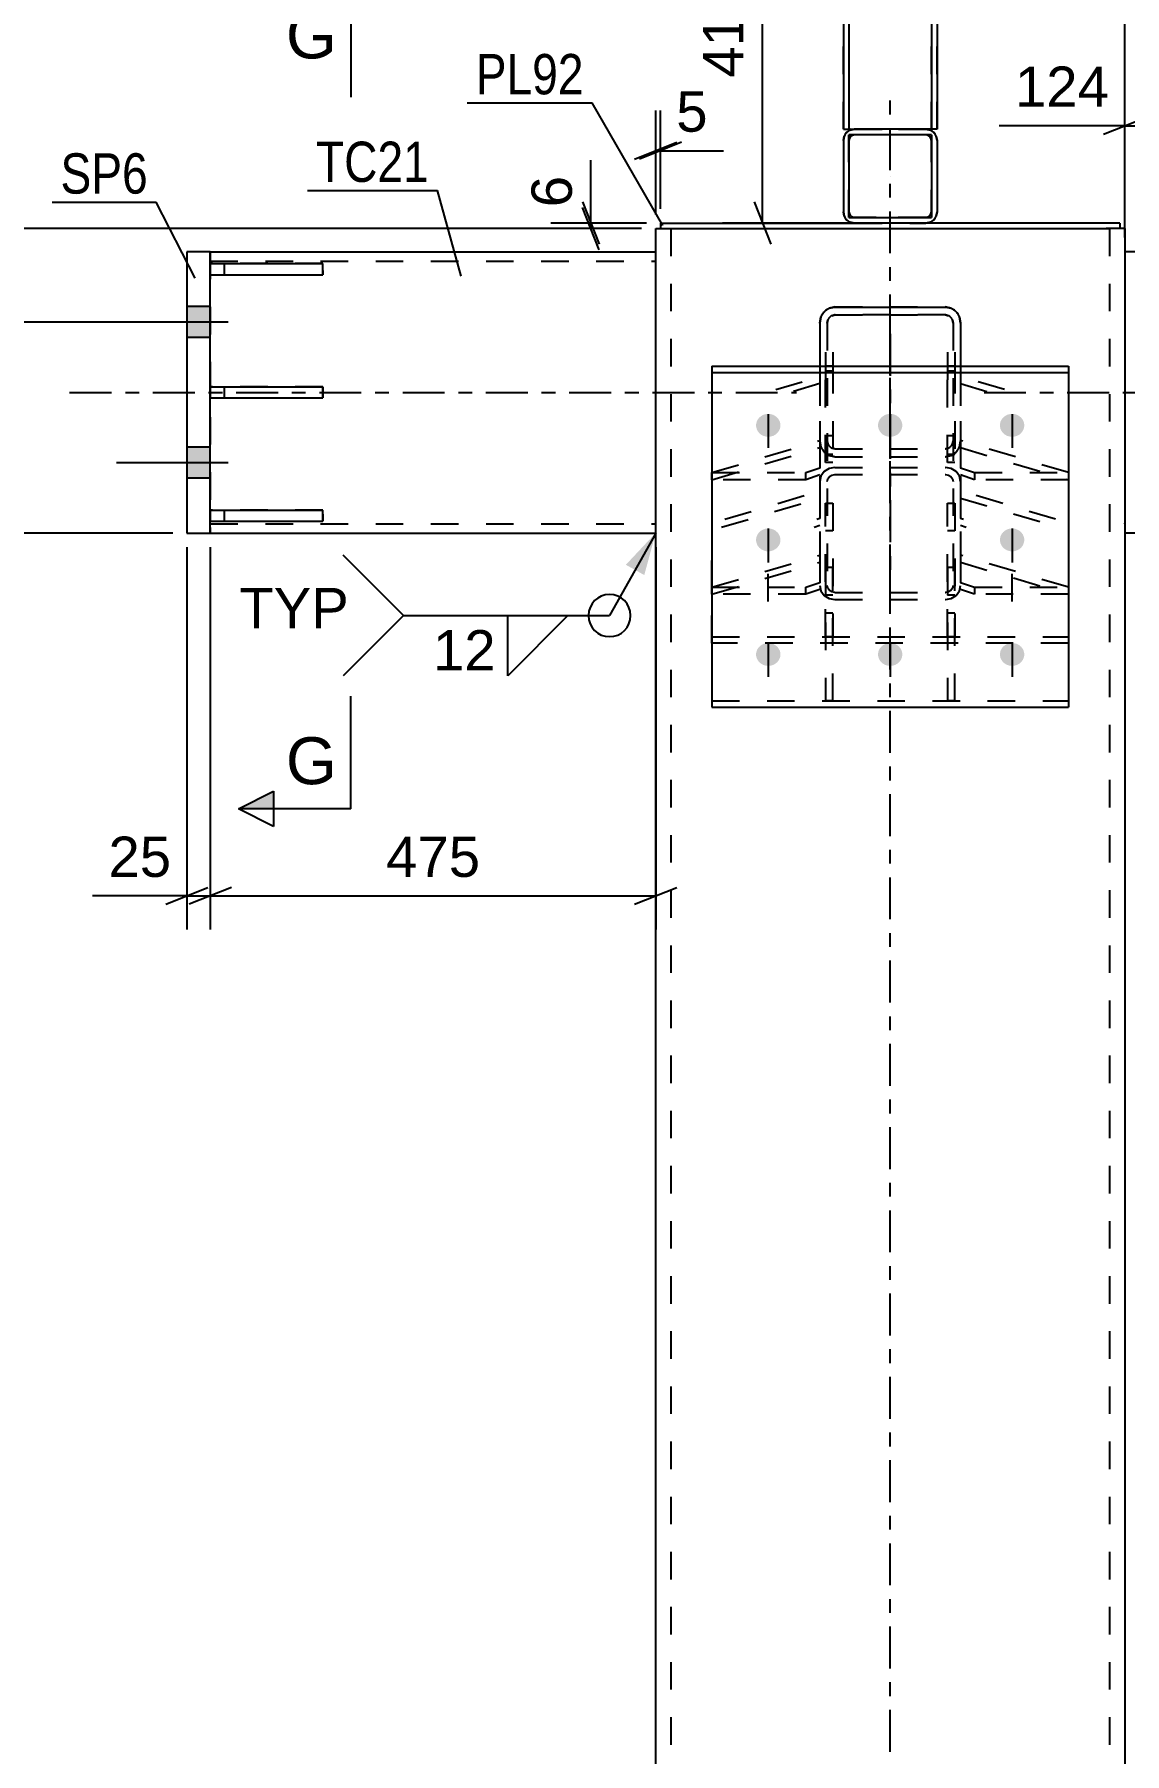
# Model space of a CAD drawing. Header units: millimetres. Extents: x -384 to 457, y -61 to 533.
# Drawn here: x -335.3 to -257.8, y 340.6 to 462.8 of the extents above; entities that cross this region are included whole.
import ezdxf

# ---------------------------------------------------------------- set-up
doc = ezdxf.new("R2010")
doc.units = ezdxf.units.MM
doc.linetypes.add('DXK_LINE_DOT2', pattern=[3.9198, 1.9599, -1.9599])
doc.linetypes.add('DXK_LINE_DOT3', pattern=[5.9187, 2.979, -0.9799, 0.9799, -0.9799])
doc.styles.add('Arial', font='ARIAL.TTF', dxfattribs={"height": 0.2})
doc.styles.add('Arial Narrow', font='ARIALN.TTF', dxfattribs={"height": 0.2})

# ---------------------------------------------------------------- blocks, each defined once
blk = doc.blocks.new('Part-284935728-4925 - 4846')
at = {"color": 2, "linetype": 'Continuous'}
for p, q in [((-277.52, 476.66), (-277.26, 476.72)), ((-277.26, 476.72), (-276.95, 476.75)), ((-276.95, 476.75), (-271.89, 476.75)), ((-271.89, 476.75), (-271.58, 476.72)), ((-271.58, 476.72), (-271.32, 476.66)), ((-277.75, 476.45), (-277.69, 476.57)), ((-277.75, 476.45), (-277.75, 476.33)), ((-277.69, 476.57), (-277.52, 476.66)), ((-271.32, 476.66), (-271.15, 476.57)), ((-271.15, 476.57), (-271.09, 476.45)), ((-271.09, 476.45), (-271.09, 476.33))]:
    blk.add_line(p, q, dxfattribs=at)
at = {"color": 7, "linetype": 'DXK_LINE_DOT2'}
for p, q in [((-277.75, 476.33), (-277.75, 456.07)), ((-277.32, 476.51), (-277.35, 476.45)), ((-277.35, 476.45), (-277.35, 456.07)), ((-277.24, 476.56), (-277.32, 476.51)), ((-277.11, 476.59), (-277.24, 476.56)), ((-276.95, 476.6), (-277.11, 476.59)), ((-276.95, 476.6), (-271.89, 476.6)), ((-271.73, 476.59), (-271.89, 476.6)), ((-271.6, 476.56), (-271.73, 476.59)), ((-271.52, 476.51), (-271.6, 476.56)), ((-271.49, 476.45), (-271.52, 476.51)), ((-271.49, 476.45), (-271.49, 456.07)), ((-271.09, 456.07), (-271.09, 476.33)), ((-277.69, 474.5), (-277.75, 474.61)), ((-277.52, 474.4), (-277.69, 474.5)), ((-277.26, 474.34), (-277.52, 474.4)), ((-277.35, 474.61), (-277.32, 474.55)), ((-277.32, 474.55), (-277.24, 474.51)), ((-276.95, 474.32), (-277.26, 474.34)), ((-277.24, 474.51), (-277.11, 474.48)), ((-277.11, 474.48), (-276.95, 474.47)), ((-276.95, 474.47), (-271.89, 474.47)), ((-276.95, 474.32), (-271.89, 474.32)), ((-271.89, 474.47), (-271.73, 474.48)), ((-271.58, 474.34), (-271.89, 474.32)), ((-271.73, 474.48), (-271.6, 474.51)), ((-271.6, 474.51), (-271.52, 474.55)), ((-271.32, 474.4), (-271.58, 474.34)), ((-271.52, 474.55), (-271.49, 474.61)), ((-271.15, 474.5), (-271.32, 474.4)), ((-271.09, 474.61), (-271.15, 474.5)), ((-277.75, 456.07), (-271.09, 456.07))]:
    blk.add_line(p, q, dxfattribs=at)
blk = doc.blocks.new('Part-284935728-4988 - 4846')
at = {"color": 2, "linetype": 'Continuous'}
for p, q in [((-287.09, 439.24), (-261.75, 439.24)), ((-287.09, 439.24), (-287.09, 414.98)), ((-261.75, 439.24), (-261.75, 414.98)), ((-287.09, 438.78), (-261.75, 438.78)), ((-287.09, 414.98), (-261.75, 414.98))]:
    blk.add_line(p, q, dxfattribs=at)
at = {"color": 7, "linetype": 'DXK_LINE_DOT2'}
blk.add_line((-287.09, 415.43), (-261.75, 415.43), dxfattribs=at)
blk = doc.blocks.new('Part-284935728-4912 - 4846')
at = {"color": 7, "linetype": 'DXK_LINE_DOT2'}
for p, q in [((-277.35, 449.81), (-277.35, 455.67)), ((-271.49, 455.67), (-277.35, 455.67)), ((-271.49, 449.81), (-271.49, 455.67)), ((-271.49, 449.81), (-277.35, 449.81))]:
    blk.add_line(p, q, dxfattribs=at)
blk = doc.blocks.new('Part-284935728-4935 - 4846')
at = {"color": 2, "linetype": 'Continuous'}
for p, q in [((-277.69, 476.45), (-277.75, 476.33)), ((-277.75, 476.33), (-277.75, 473.45)), ((-277.52, 476.54), (-277.69, 476.45)), ((-277.26, 476.6), (-277.52, 476.54)), ((-277.35, 476.33), (-277.32, 476.39)), ((-277.35, 476.33), (-277.35, 474.49)), ((-277.32, 476.39), (-277.24, 476.44)), ((-276.95, 476.63), (-277.26, 476.6)), ((-277.24, 476.44), (-277.11, 476.47)), ((-277.11, 476.47), (-276.95, 476.48)), ((-276.95, 476.63), (-271.89, 476.63)), ((-276.95, 476.48), (-271.89, 476.48)), ((-271.58, 476.6), (-271.89, 476.63)), ((-271.89, 476.48), (-271.73, 476.47)), ((-271.73, 476.47), (-271.6, 476.44)), ((-271.6, 476.44), (-271.52, 476.39)), ((-271.32, 476.54), (-271.58, 476.6)), ((-271.52, 476.39), (-271.49, 476.33)), ((-271.49, 476.33), (-271.49, 474.49)), ((-271.15, 476.45), (-271.32, 476.54)), ((-271.09, 476.33), (-271.15, 476.45)), ((-271.09, 476.33), (-271.09, 473.45)), ((-277.75, 474.49), (-277.69, 474.38)), ((-277.69, 474.38), (-277.52, 474.28)), ((-277.52, 474.28), (-277.26, 474.22)), ((-277.32, 474.43), (-277.35, 474.49)), ((-277.24, 474.39), (-277.32, 474.43)), ((-277.11, 474.36), (-277.24, 474.39)), ((-276.95, 474.34), (-277.11, 474.36)), ((-276.95, 474.34), (-271.89, 474.34)), ((-271.73, 474.36), (-271.89, 474.34)), ((-271.6, 474.39), (-271.73, 474.36)), ((-271.52, 474.43), (-271.6, 474.39)), ((-271.58, 474.22), (-271.32, 474.28)), ((-271.49, 474.49), (-271.52, 474.43)), ((-271.32, 474.28), (-271.15, 474.38)), ((-271.15, 474.38), (-271.09, 474.49)), ((-277.26, 474.22), (-276.95, 474.2)), ((-276.95, 474.2), (-271.89, 474.2)), ((-271.89, 474.2), (-271.58, 474.22))]:
    blk.add_line(p, q, dxfattribs=at)
at = {"color": 7, "linetype": 'DXK_LINE_DOT2'}
for p, q in [((-277.35, 474.49), (-277.35, 456.07)), ((-271.49, 474.49), (-271.49, 456.07)), ((-271.09, 474.49), (-271.09, 456.07)), ((-277.75, 456.07), (-277.75, 473.45)), ((-271.09, 456.07), (-277.75, 456.07))]:
    blk.add_line(p, q, dxfattribs=at)
blk = doc.blocks.new('Bolt-284935728-4874 - 4846')
at = {"color": 1, "linetype": 'DXK_LINE_DOT2'}
for p, q in [((-283.09, 422.5), (-283.09, 424.89)), ((-274.42, 422.5), (-274.42, 424.89)), ((-265.75, 422.5), (-265.75, 424.89))]:
    blk.add_line(p, q, dxfattribs=at)
blk = doc.blocks.new('Part-284935728-4940 - 4846')
at = {"color": 2, "linetype": 'Continuous'}
for p, q in [((-277.75, 473.45), (-277.69, 473.45)), ((-277.75, 473.45), (-277.75, 456.07)), ((-271.09, 473.45), (-277.69, 473.45)), ((-271.09, 473.45), (-271.09, 456.07)), ((-277.75, 456.07), (-276.95, 456.07)), ((-271.58, 456.07), (-271.89, 456.07)), ((-271.09, 456.07), (-271.58, 456.07))]:
    blk.add_line(p, q, dxfattribs=at)
at = {"color": 7, "linetype": 'DXK_LINE_DOT2'}
for p, q in [((-277.35, 473.45), (-277.35, 456.07)), ((-271.49, 473.45), (-271.49, 456.07)), ((-277.32, 456.07), (-277.35, 456.07)), ((-277.35, 456.07), (-277.32, 456.07)), ((-277.26, 456.07), (-277.32, 456.07)), ((-277.32, 456.07), (-277.26, 456.07)), ((-276.95, 456.07), (-271.89, 456.07)), ((-271.58, 456.07), (-271.89, 456.07))]:
    blk.add_line(p, q, dxfattribs=at)
blk = doc.blocks.new('Part-284935728-4881 - 4846')
at = {"color": 7, "linetype": 'DXK_LINE_DOT2'}
for p, q in [((-287.09, 423.51), (-279.42, 425.79)), ((-279.42, 425.79), (-279.42, 423.36)), ((-287.09, 423.01), (-279.42, 425.29)), ((-287.09, 423.01), (-287.09, 423.51)), ((-287.09, 423.51), (-280.42, 423.51)), ((-280.42, 423.01), (-287.09, 423.01)), ((-280.42, 423.51), (-279.42, 423.86)), ((-280.42, 423.01), (-280.42, 423.51)), ((-279.42, 423.36), (-280.42, 423.01))]:
    blk.add_line(p, q, dxfattribs=at)
blk = doc.blocks.new('Part-284935728-4882 - 4846')
at = {"color": 7, "linetype": 'DXK_LINE_DOT2'}
for p, q in [((-269.42, 433.94), (-269.42, 431.5)), ((-261.75, 431.66), (-269.42, 433.94)), ((-269.42, 433.44), (-261.75, 431.16)), ((-269.42, 432), (-268.42, 431.66)), ((-268.42, 431.16), (-269.42, 431.5)), ((-268.42, 431.66), (-261.75, 431.66)), ((-268.42, 431.66), (-268.42, 431.16)), ((-261.75, 431.66), (-261.75, 431.16)), ((-261.75, 431.16), (-268.42, 431.16))]:
    blk.add_line(p, q, dxfattribs=at)
blk = doc.blocks.new('Part-284935728-4883 - 4846')
at = {"color": 7, "linetype": 'DXK_LINE_DOT2'}
for p, q in [((-269.42, 425.79), (-269.42, 423.36)), ((-261.75, 423.51), (-269.42, 425.79)), ((-269.42, 425.29), (-261.75, 423.01)), ((-269.42, 423.86), (-268.42, 423.51)), ((-268.42, 423.01), (-269.42, 423.36)), ((-268.42, 423.51), (-261.75, 423.51)), ((-268.42, 423.51), (-268.42, 423.01)), ((-261.75, 423.01), (-268.42, 423.01)), ((-261.75, 423.51), (-261.75, 423.01))]:
    blk.add_line(p, q, dxfattribs=at)
blk = doc.blocks.new('Part-284935728-4884 - 4846')
at = {"color": 2, "linetype": 'Continuous'}
blk.add_line((-278.49, 439.24), (-279.02, 439.24), dxfattribs=at)
at = {"color": 7, "linetype": 'DXK_LINE_DOT2'}
for p, q in [((-279.02, 432.38), (-279.02, 439.24)), ((-278.49, 439.24), (-278.49, 432.38)), ((-279.02, 434.31), (-278.49, 434.31)), ((-279.02, 432.97), (-278.49, 432.97)), ((-278.49, 432.38), (-279.02, 432.38))]:
    blk.add_line(p, q, dxfattribs=at)
blk = doc.blocks.new('Part-284935728-4885 - 4846')
at = {"color": 2, "linetype": 'Continuous'}
blk.add_line((-269.82, 439.24), (-270.35, 439.24), dxfattribs=at)
at = {"color": 7, "linetype": 'DXK_LINE_DOT2'}
for p, q in [((-270.35, 432.38), (-270.35, 439.24)), ((-269.82, 439.24), (-269.82, 432.38)), ((-270.35, 434.31), (-269.82, 434.31)), ((-270.35, 432.97), (-269.82, 432.97)), ((-269.82, 432.38), (-270.35, 432.38))]:
    blk.add_line(p, q, dxfattribs=at)
blk = doc.blocks.new('Part-284935728-4886 - 4846')
at = {"color": 7, "linetype": 'DXK_LINE_DOT2'}
for p, q in [((-279.02, 424.92), (-279.02, 415.43)), ((-278.49, 424.92), (-279.02, 424.92)), ((-278.49, 415.43), (-278.49, 424.92)), ((-279.02, 422.98), (-278.49, 422.98)), ((-279.02, 421.7), (-278.49, 421.7)), ((-278.49, 415.43), (-279.02, 415.43))]:
    blk.add_line(p, q, dxfattribs=at)
blk = doc.blocks.new('Bolt-284935728-4887 - 4846')
at = {"linetype": 'Continuous'}
for points in [[(-283.09, 435.84), (-282.91, 435.82), (-282.73, 435.77), (-282.58, 435.68), (-282.44, 435.57), (-282.34, 435.43), (-282.26, 435.28), (-282.22, 435.11), (-282.22, 434.94), (-282.26, 434.77), (-282.34, 434.62), (-282.44, 434.48), (-282.58, 434.36), (-282.73, 434.28), (-282.91, 434.23), (-283.09, 434.21), (-283.27, 434.23), (-283.44, 434.28), (-283.6, 434.36), (-283.73, 434.48), (-283.84, 434.62), (-283.91, 434.77), (-283.95, 434.94), (-283.95, 435.11), (-283.91, 435.28), (-283.84, 435.43), (-283.73, 435.57), (-283.6, 435.68), (-283.44, 435.77), (-283.27, 435.82)], [(-274.42, 435.84), (-274.24, 435.82), (-274.07, 435.77), (-273.91, 435.68), (-273.78, 435.57), (-273.67, 435.43), (-273.6, 435.28), (-273.56, 435.11), (-273.56, 434.94), (-273.6, 434.77), (-273.67, 434.62), (-273.78, 434.48), (-273.91, 434.36), (-274.07, 434.28), (-274.24, 434.23), (-274.42, 434.21), (-274.6, 434.23), (-274.77, 434.28), (-274.93, 434.36), (-275.06, 434.48), (-275.17, 434.62), (-275.24, 434.77), (-275.28, 434.94), (-275.28, 435.11), (-275.24, 435.28), (-275.17, 435.43), (-275.06, 435.57), (-274.93, 435.68), (-274.77, 435.77), (-274.6, 435.82)], [(-265.75, 435.84), (-265.57, 435.82), (-265.4, 435.77), (-265.24, 435.68), (-265.11, 435.57), (-265, 435.43), (-264.93, 435.28), (-264.89, 435.11), (-264.89, 434.94), (-264.93, 434.77), (-265, 434.62), (-265.11, 434.48), (-265.24, 434.36), (-265.4, 434.28), (-265.57, 434.23), (-265.75, 434.21), (-265.93, 434.23), (-266.11, 434.28), (-266.26, 434.36), (-266.4, 434.48), (-266.5, 434.62), (-266.58, 434.77), (-266.61, 434.94), (-266.61, 435.11), (-266.58, 435.28), (-266.5, 435.43), (-266.4, 435.57), (-266.26, 435.68), (-266.11, 435.77), (-265.93, 435.82)], [(-283.09, 427.69), (-282.91, 427.68), (-282.73, 427.62), (-282.58, 427.54), (-282.44, 427.42), (-282.34, 427.29), (-282.26, 427.13), (-282.22, 426.96), (-282.22, 426.79), (-282.26, 426.63), (-282.34, 426.47), (-282.44, 426.33), (-282.58, 426.22), (-282.73, 426.14), (-282.91, 426.08), (-283.09, 426.07), (-283.27, 426.08), (-283.44, 426.14), (-283.6, 426.22), (-283.73, 426.33), (-283.84, 426.47), (-283.91, 426.63), (-283.95, 426.79), (-283.95, 426.96), (-283.91, 427.13), (-283.84, 427.29), (-283.73, 427.42), (-283.6, 427.54), (-283.44, 427.62), (-283.27, 427.68)], [(-265.75, 427.69), (-265.57, 427.68), (-265.4, 427.62), (-265.24, 427.54), (-265.11, 427.42), (-265, 427.29), (-264.93, 427.13), (-264.89, 426.96), (-264.89, 426.79), (-264.93, 426.63), (-265, 426.47), (-265.11, 426.33), (-265.24, 426.22), (-265.4, 426.14), (-265.57, 426.08), (-265.75, 426.07), (-265.93, 426.08), (-266.11, 426.14), (-266.26, 426.22), (-266.4, 426.33), (-266.5, 426.47), (-266.58, 426.63), (-266.61, 426.79), (-266.61, 426.96), (-266.58, 427.13), (-266.5, 427.29), (-266.4, 427.42), (-266.26, 427.54), (-266.11, 427.62), (-265.93, 427.68)], [(-283.09, 419.55), (-282.91, 419.53), (-282.73, 419.48), (-282.58, 419.39), (-282.44, 419.28), (-282.34, 419.14), (-282.26, 418.99), (-282.22, 418.82), (-282.22, 418.65), (-282.26, 418.48), (-282.34, 418.33), (-282.44, 418.19), (-282.58, 418.08), (-282.73, 417.99), (-282.91, 417.94), (-283.09, 417.92), (-283.27, 417.94), (-283.44, 417.99), (-283.6, 418.08), (-283.73, 418.19), (-283.84, 418.33), (-283.91, 418.48), (-283.95, 418.65), (-283.95, 418.82), (-283.91, 418.99), (-283.84, 419.14), (-283.73, 419.28), (-283.6, 419.39), (-283.44, 419.48), (-283.27, 419.53)], [(-274.42, 419.55), (-274.24, 419.53), (-274.07, 419.48), (-273.91, 419.39), (-273.78, 419.28), (-273.67, 419.14), (-273.6, 418.99), (-273.56, 418.82), (-273.56, 418.65), (-273.6, 418.48), (-273.67, 418.33), (-273.78, 418.19), (-273.91, 418.08), (-274.07, 417.99), (-274.24, 417.94), (-274.42, 417.92), (-274.6, 417.94), (-274.77, 417.99), (-274.93, 418.08), (-275.06, 418.19), (-275.17, 418.33), (-275.24, 418.48), (-275.28, 418.65), (-275.28, 418.82), (-275.24, 418.99), (-275.17, 419.14), (-275.06, 419.28), (-274.93, 419.39), (-274.77, 419.48), (-274.6, 419.53)], [(-265.75, 419.55), (-265.57, 419.53), (-265.4, 419.48), (-265.24, 419.39), (-265.11, 419.28), (-265, 419.14), (-264.93, 418.99), (-264.89, 418.82), (-264.89, 418.65), (-264.93, 418.48), (-265, 418.33), (-265.11, 418.19), (-265.24, 418.08), (-265.4, 417.99), (-265.57, 417.94), (-265.75, 417.92), (-265.93, 417.94), (-266.11, 417.99), (-266.26, 418.08), (-266.4, 418.19), (-266.5, 418.33), (-266.58, 418.48), (-266.61, 418.65), (-266.61, 418.82), (-266.58, 418.99), (-266.5, 419.14), (-266.4, 419.28), (-266.26, 419.39), (-266.11, 419.48), (-265.93, 419.53)]]:
    blk.add_hatch(color=1, dxfattribs=at).paths.add_polyline_path(points)
at = {"color": 1, "linetype": 'Continuous'}
for p, q in [((-283.09, 435.82), (-283.09, 433.43)), ((-274.42, 435.82), (-274.42, 433.43)), ((-265.75, 435.82), (-265.75, 433.43)), ((-283.09, 427.68), (-283.09, 425.28)), ((-265.75, 427.68), (-265.75, 425.28)), ((-283.09, 419.53), (-283.09, 417.14)), ((-274.42, 419.53), (-274.42, 417.14)), ((-265.75, 419.53), (-265.75, 417.14))]:
    blk.add_line(p, q, dxfattribs=at)
blk = doc.blocks.new('Bolt-284935728-4890 - 4846')
at = {"linetype": 'Continuous'}
for points in [[(-324.42, 443.47), (-324.42, 441.27), (-322.75, 441.27), (-322.75, 443.47)], [(-324.42, 443.47), (-324.42, 441.27), (-322.75, 441.27), (-322.75, 443.47)], [(-324.42, 433.47), (-324.42, 431.27), (-322.75, 431.27), (-322.75, 433.47)], [(-324.42, 433.47), (-324.42, 431.27), (-322.75, 431.27), (-322.75, 433.47)]]:
    blk.add_hatch(color=1, dxfattribs=at).paths.add_polyline_path(points)
at = {"color": 1, "linetype": 'Continuous'}
for p, q in [((-322.75, 443.47), (-324.42, 443.47)), ((-322.75, 443.47), (-324.42, 443.47)), ((-321.49, 442.37), (-329.42, 442.37)), ((-321.49, 442.37), (-329.42, 442.37)), ((-322.75, 441.27), (-324.42, 441.27)), ((-322.75, 441.27), (-324.42, 441.27)), ((-322.75, 433.47), (-324.42, 433.47)), ((-322.75, 433.47), (-324.42, 433.47)), ((-321.49, 432.37), (-329.42, 432.37)), ((-321.49, 432.37), (-329.42, 432.37)), ((-322.75, 431.27), (-324.42, 431.27)), ((-322.75, 431.27), (-324.42, 431.27))]:
    blk.add_line(p, q, dxfattribs=at)
blk = doc.blocks.new('Part-284935728-4901 - 4846')
at = {"color": 7, "linetype": 'DXK_LINE_DOT2'}
for p, q in [((-271.09, 473.69), (-277.75, 473.69)), ((-277.75, 473.69), (-277.75, 456.07)), ((-277.35, 473.69), (-277.35, 456.07)), ((-271.49, 456.07), (-271.49, 473.69)), ((-271.09, 456.07), (-271.09, 473.69)), ((-277.75, 456.07), (-271.09, 456.07))]:
    blk.add_line(p, q, dxfattribs=at)
blk = doc.blocks.new('Part-284935728-4902 - 4846')
at = {"color": 7, "linetype": 'DXK_LINE_DOT2'}
for p, q in [((-270.35, 424.92), (-270.35, 415.43)), ((-269.82, 424.92), (-270.35, 424.92)), ((-269.82, 415.43), (-269.82, 424.92)), ((-270.35, 422.98), (-269.82, 422.98)), ((-270.35, 421.7), (-269.82, 421.7)), ((-269.82, 415.43), (-270.35, 415.43))]:
    blk.add_line(p, q, dxfattribs=at)
blk = doc.blocks.new('Part-284935728-4908 - 4846')
at = {"color": 7, "linetype": 'DXK_LINE_DOT2'}
for p, q in [((-279.42, 438), (-282.77, 437)), ((-282.55, 437.57), (-279.42, 438.5)), ((-279.42, 438.5), (-279.42, 437))]:
    blk.add_line(p, q, dxfattribs=at)
blk = doc.blocks.new('Part-284935728-4909 - 4846')
at = {"color": 7, "linetype": 'DXK_LINE_DOT2'}
for p, q in [((-286.17, 428.35), (-279.42, 430.36)), ((-279.42, 430.36), (-279.42, 427.92)), ((-286.4, 427.78), (-279.42, 429.85)), ((-279.82, 427.78), (-279.42, 427.92)), ((-279.63, 428.35), (-279.42, 428.42))]:
    blk.add_line(p, q, dxfattribs=at)
blk = doc.blocks.new('Part-284935728-4910 - 4846')
at = {"color": 7, "linetype": 'DXK_LINE_DOT2'}
for p, q in [((-266.29, 437.57), (-269.42, 438.5)), ((-269.42, 438.5), (-269.42, 437)), ((-269.42, 438), (-266.07, 437))]:
    blk.add_line(p, q, dxfattribs=at)
blk = doc.blocks.new('Part-284935728-4911 - 4846')
at = {"color": 2, "linetype": 'Continuous'}
for p, q in [((-276.95, 456.07), (-277.26, 456.01)), ((-271.89, 456.07), (-276.95, 456.07)), ((-271.58, 456.01), (-271.89, 456.07)), ((-277.69, 455.58), (-277.75, 455.27)), ((-277.75, 455.27), (-277.75, 450.21)), ((-271.09, 455.27), (-271.15, 455.58)), ((-271.09, 455.27), (-271.09, 450.21)), ((-277.75, 450.21), (-277.69, 449.9)), ((-271.15, 449.9), (-271.09, 450.21)), ((-277.26, 449.47), (-276.95, 449.41)), ((-271.89, 449.41), (-276.95, 449.41)), ((-271.89, 449.41), (-271.58, 449.47))]:
    blk.add_line(p, q, dxfattribs=at)
at = {"color": 7, "linetype": 'DXK_LINE_DOT2'}
for p, q in [((-277.26, 456.01), (-276.95, 456.07)), ((-271.89, 456.07), (-271.58, 456.01)), ((-277.75, 455.27), (-277.69, 455.58)), ((-277.32, 455.43), (-277.35, 455.27)), ((-277.35, 455.27), (-277.35, 450.21)), ((-277.24, 455.56), (-277.32, 455.43)), ((-277.11, 455.64), (-277.24, 455.56)), ((-276.95, 455.67), (-277.11, 455.64)), ((-271.89, 455.67), (-276.95, 455.67)), ((-271.73, 455.64), (-271.89, 455.67)), ((-271.6, 455.56), (-271.73, 455.64)), ((-271.52, 455.43), (-271.6, 455.56)), ((-271.49, 455.27), (-271.52, 455.43)), ((-271.49, 455.27), (-271.49, 450.21)), ((-271.15, 455.58), (-271.09, 455.27)), ((-277.69, 449.9), (-277.75, 450.21)), ((-277.35, 450.21), (-277.32, 450.05)), ((-277.32, 450.05), (-277.24, 449.92)), ((-277.24, 449.92), (-277.11, 449.84)), ((-277.11, 449.84), (-276.95, 449.81)), ((-271.89, 449.81), (-271.73, 449.84)), ((-271.73, 449.84), (-271.6, 449.92)), ((-271.6, 449.92), (-271.52, 450.05)), ((-271.52, 450.05), (-271.49, 450.21)), ((-271.09, 450.21), (-271.15, 449.9)), ((-276.95, 449.41), (-277.26, 449.47)), ((-271.89, 449.81), (-276.95, 449.81)), ((-271.58, 449.47), (-271.89, 449.41))]:
    blk.add_line(p, q, dxfattribs=at)
at = {"color": 7, "linetype": 'DXK_LINE_DOT3'}
blk.add_line((-274.42, 452.74), (-274.42, 452.74), dxfattribs=at)
at = {"color": 2, "linetype": 'Continuous'}
for centre, start, end in [((-276.95, 455.27), 112.5, 157.5), ((-271.89, 455.27), 22.5, 67.5), ((-276.95, 450.21), 202.5, 247.5), ((-271.89, 450.21), 292.5, 337.5)]:
    blk.add_arc(centre, 0.8, start, end, dxfattribs=at)
at = {"color": 7, "linetype": 'DXK_LINE_DOT2'}
for centre, start, end in [((-276.95, 455.27), 112.5, 157.5), ((-271.89, 455.27), 22.5, 67.5), ((-276.95, 450.21), 202.5, 247.5), ((-271.89, 450.21), 292.5, 337.5)]:
    blk.add_arc(centre, 0.8, start, end, dxfattribs=at)
blk = doc.blocks.new('Part-284935728-4913 - 4846')
at = {"color": 2, "linetype": 'Continuous'}
for p, q in [((-271.49, 455.67), (-277.35, 455.67)), ((-277.35, 455.67), (-277.35, 449.81)), ((-271.49, 455.67), (-271.49, 449.81)), ((-277.35, 449.81), (-271.49, 449.81))]:
    blk.add_line(p, q, dxfattribs=at)
blk = doc.blocks.new('Part-284935728-4943 - 4846')
at = {"color": 7, "linetype": 'DXK_LINE_DOT2'}
for p, q in [((-269.42, 430.36), (-269.42, 427.92)), ((-262.66, 428.35), (-269.42, 430.36)), ((-269.42, 429.85), (-262.44, 427.78)), ((-269.42, 428.42), (-269.21, 428.35)), ((-269.42, 427.92), (-269.02, 427.78))]:
    blk.add_line(p, q, dxfattribs=at)
blk = doc.blocks.new('Part-284935728-4944 - 4846')
at = {"color": 7, "linetype": 'DXK_LINE_DOT2'}
for p, q in [((-279.02, 440.22), (-279.02, 437.99)), ((-278.49, 440.22), (-278.49, 437.99)), ((-278.49, 438.88), (-279.02, 438.88))]:
    blk.add_line(p, q, dxfattribs=at)
blk = doc.blocks.new('Part-284935728-4945 - 4846')
at = {"color": 7, "linetype": 'DXK_LINE_DOT2'}
for p, q in [((-270.35, 440.22), (-270.35, 437.99)), ((-269.82, 440.22), (-269.82, 437.99)), ((-269.82, 438.88), (-270.35, 438.88))]:
    blk.add_line(p, q, dxfattribs=at)
blk = doc.blocks.new('Part-284935728-4946 - 4846')
at = {"color": 7, "linetype": 'DXK_LINE_DOT2'}
for p, q in [((-279.02, 419.99), (-279.02, 429.48)), ((-279.02, 429.48), (-278.49, 429.48)), ((-278.49, 429.48), (-278.49, 419.99)), ((-279.02, 427.54), (-278.49, 427.54)), ((-278.49, 419.99), (-279.02, 419.99))]:
    blk.add_line(p, q, dxfattribs=at)
blk = doc.blocks.new('Part-284935728-4947 - 4846')
at = {"color": 7, "linetype": 'DXK_LINE_DOT2'}
for p, q in [((-270.35, 419.99), (-270.35, 429.48)), ((-270.35, 429.48), (-269.82, 429.48)), ((-269.82, 429.48), (-269.82, 419.99)), ((-270.35, 427.54), (-269.82, 427.54)), ((-269.82, 419.99), (-270.35, 419.99))]:
    blk.add_line(p, q, dxfattribs=at)
blk = doc.blocks.new('Part-284935728-4948 - 4846')
at = {"color": 7, "linetype": 'DXK_LINE_DOT2'}
for p, q in [((-287.09, 431.66), (-279.42, 433.94)), ((-279.42, 433.94), (-279.42, 431.5)), ((-287.09, 431.16), (-279.42, 433.44)), ((-287.09, 431.16), (-287.09, 431.66)), ((-287.09, 431.66), (-280.42, 431.66)), ((-280.42, 431.66), (-279.42, 432)), ((-280.42, 431.16), (-280.42, 431.66)), ((-279.42, 431.5), (-280.42, 431.16)), ((-280.42, 431.16), (-287.09, 431.16))]:
    blk.add_line(p, q, dxfattribs=at)
blk = doc.blocks.new('Part-284935728-4953 - 4846')
at = {"color": 7, "linetype": 'DXK_LINE_DOT3'}
blk.add_line((-274.42, 103.97), (-274.42, 459.01), dxfattribs=at)
at = {"color": 2, "linetype": 'Continuous'}
for p, q in [((-291.09, 103.97), (-291.09, 449.01)), ((-291.09, 449.01), (-290.75, 449.01)), ((-290.03, 449.01), (-288.95, 449.01)), ((-288.95, 449.01), (-258.82, 449.01)), ((-257.75, 449.01), (-258.09, 449.01)), ((-257.75, 449.01), (-257.75, 103.97))]:
    blk.add_line(p, q, dxfattribs=at)
at = {"color": 7, "linetype": 'DXK_LINE_DOT2'}
for p, q in [((-291.09, 449.01), (-290.03, 449.01)), ((-290.75, 449.01), (-290.03, 449.01)), ((-290.02, 449.01), (-290.02, 103.97)), ((-258.09, 449.01), (-259.07, 449.01)), ((-258.82, 449.01), (-258.82, 103.97))]:
    blk.add_line(p, q, dxfattribs=at)
blk = doc.blocks.new('Part-284935728-4964 - 4846')
at = {"color": 7, "linetype": 'DXK_LINE_DOT2'}
for p, q in [((-314.75, 429), (-322.75, 429)), ((-322.75, 429), (-322.75, 428.2)), ((-322.75, 428.2), (-314.75, 428.2)), ((-321.75, 428.2), (-321.75, 429)), ((-314.75, 428.2), (-314.75, 429))]:
    blk.add_line(p, q, dxfattribs=at)
blk = doc.blocks.new('Part-284935728-4977 - 4846')
at = {"color": 2, "linetype": 'Continuous'}
for p, q in [((-322.75, 447.37), (-291.09, 447.37)), ((-322.75, 427.37), (-291.09, 427.37))]:
    blk.add_line(p, q, dxfattribs=at)
at = {"color": 7, "linetype": 'DXK_LINE_DOT2'}
for p, q in [((-322.75, 447.37), (-322.75, 427.37)), ((-322.75, 446.7), (-291.09, 446.7)), ((-291.09, 427.37), (-291.09, 447.37)), ((-291.09, 447.37), (-291.09, 447.37)), ((-291.09, 447.37), (-291.09, 447.37)), ((-322.75, 428.03), (-291.09, 428.03)), ((-291.09, 427.37), (-291.09, 427.37)), ((-291.09, 427.37), (-291.09, 427.37))]:
    blk.add_line(p, q, dxfattribs=at)
at = {"color": 7, "linetype": 'DXK_LINE_DOT3'}
blk.add_line((-332.75, 437.37), (-281.09, 437.37), dxfattribs=at)
blk = doc.blocks.new('Part-284935728-4987 - 4846')
at = {"color": 2, "linetype": 'Continuous'}
for p, q in [((-324.42, 447.37), (-324.42, 427.37)), ((-322.75, 447.37), (-324.42, 447.37)), ((-322.75, 427.37), (-322.75, 447.37)), ((-324.42, 427.37), (-322.75, 427.37))]:
    blk.add_line(p, q, dxfattribs=at)
blk = doc.blocks.new('Part-284935728-4995 - 4846')
at = {"color": 2, "linetype": 'Continuous'}
for p, q in [((-290.75, 449.41), (-276.95, 449.41)), ((-290.75, 449.41), (-290.75, 449.01)), ((-290.75, 449.01), (-290.03, 449.01)), ((-258.09, 449.41), (-271.89, 449.41)), ((-258.09, 449.01), (-258.82, 449.01)), ((-258.09, 449.41), (-258.09, 449.01))]:
    blk.add_line(p, q, dxfattribs=at)
at = {"color": 7, "linetype": 'DXK_LINE_DOT2'}
for p, q in [((-290.03, 449.01), (-258.82, 449.01)), ((-258.09, 449.41), (-276.95, 449.41)), ((-276.95, 449.41), (-271.89, 449.41))]:
    blk.add_line(p, q, dxfattribs=at)
blk = doc.blocks.new('Part-284935728-5007 - 4846')
at = {"color": 2, "linetype": 'Continuous'}
for p, q in [((-322.75, 437.77), (-314.75, 437.77)), ((-322.75, 437.77), (-322.75, 436.97)), ((-314.75, 437.77), (-314.75, 436.97)), ((-322.75, 436.97), (-314.75, 436.97))]:
    blk.add_line(p, q, dxfattribs=at)
at = {"color": 7, "linetype": 'DXK_LINE_DOT2'}
blk.add_line((-321.75, 436.97), (-321.75, 437.77), dxfattribs=at)
blk = doc.blocks.new('Part-284935728-5008 - 4846')
at = {"color": 2, "linetype": 'Continuous'}
for p, q in [((-322.75, 446.53), (-314.75, 446.53)), ((-322.75, 446.53), (-322.75, 445.73)), ((-314.75, 446.04), (-314.75, 446.53)), ((-322.75, 445.73), (-314.75, 445.73)), ((-314.75, 446.03), (-314.75, 445.73))]:
    blk.add_line(p, q, dxfattribs=at)
at = {"color": 7, "linetype": 'DXK_LINE_DOT2'}
for p, q in [((-321.75, 445.73), (-321.75, 446.53)), ((-314.75, 446.04), (-314.75, 446.03))]:
    blk.add_line(p, q, dxfattribs=at)
blk = doc.blocks.new('Part-284935728-5009 - 4846')
at = {"color": 2, "linetype": 'Continuous'}
for p, q in [((-322.75, 429), (-314.75, 429)), ((-322.75, 429), (-322.75, 428.2)), ((-322.75, 428.2), (-314.75, 428.2)), ((-314.75, 428.7), (-314.75, 429)), ((-314.75, 428.7), (-314.75, 428.2))]:
    blk.add_line(p, q, dxfattribs=at)
at = {"color": 7, "linetype": 'DXK_LINE_DOT2'}
for p, q in [((-321.75, 428.2), (-321.75, 429)), ((-314.75, 428.7), (-314.75, 428.7))]:
    blk.add_line(p, q, dxfattribs=at)
blk = doc.blocks.new('Part-284935728-5010 - 4846')
at = {"color": 7, "linetype": 'DXK_LINE_DOT2'}
for p, q in [((-314.75, 437.77), (-322.75, 437.77)), ((-322.75, 437.77), (-322.75, 436.97)), ((-321.75, 436.97), (-321.75, 437.77)), ((-314.75, 436.97), (-314.75, 437.77)), ((-322.75, 436.97), (-314.75, 436.97))]:
    blk.add_line(p, q, dxfattribs=at)
blk = doc.blocks.new('Part-284935728-5011 - 4846')
at = {"color": 7, "linetype": 'DXK_LINE_DOT2'}
for p, q in [((-314.75, 446.53), (-322.75, 446.53)), ((-322.75, 446.53), (-322.75, 445.73)), ((-321.75, 445.73), (-321.75, 446.53)), ((-314.75, 445.73), (-314.75, 446.53)), ((-322.75, 445.73), (-314.75, 445.73))]:
    blk.add_line(p, q, dxfattribs=at)
blk = doc.blocks.new('Part-284935728-5028 - 4846')
at = {"color": 2, "linetype": 'Continuous'}
for p, q in [((-279.42, 442.3), (-279.34, 442.73)), ((-278.76, 443.35), (-278.35, 443.43)), ((-278.35, 443.43), (-270.49, 443.43)), ((-270.49, 443.43), (-270.08, 443.35)), ((-269.5, 442.73), (-269.42, 442.3)), ((-279.42, 442.3), (-279.42, 439.24)), ((-269.42, 442.3), (-269.42, 439.24))]:
    blk.add_line(p, q, dxfattribs=at)
at = {"color": 7, "linetype": 'DXK_LINE_DOT2'}
for p, q in [((-278.85, 442.52), (-278.89, 442.3)), ((-278.35, 442.87), (-278.56, 442.82)), ((-278.35, 442.87), (-270.49, 442.87)), ((-270.28, 442.82), (-270.49, 442.87)), ((-269.95, 442.3), (-269.99, 442.52)), ((-278.89, 442.3), (-278.89, 423.64)), ((-269.95, 442.3), (-269.95, 423.64)), ((-279.42, 439.24), (-279.42, 423.64)), ((-269.42, 439.24), (-269.42, 423.64)), ((-279.34, 433.49), (-279.42, 433.93)), ((-278.89, 433.93), (-278.85, 433.71)), ((-269.99, 433.71), (-269.95, 433.93)), ((-269.42, 433.93), (-269.5, 433.49)), ((-278.35, 432.79), (-278.76, 432.88)), ((-278.56, 433.4), (-278.35, 433.36)), ((-278.35, 433.36), (-270.49, 433.36)), ((-278.35, 432.79), (-270.49, 432.79)), ((-270.49, 433.36), (-270.28, 433.4)), ((-270.08, 432.88), (-270.49, 432.79)), ((-279.11, 431.74), (-279.34, 431.42)), ((-278.76, 431.96), (-279.11, 431.74)), ((-278.35, 432.03), (-278.76, 431.96)), ((-278.73, 431.39), (-278.56, 431.49)), ((-278.56, 431.49), (-278.35, 431.53)), ((-278.35, 432.03), (-270.49, 432.03)), ((-278.35, 431.53), (-270.49, 431.53)), ((-270.08, 431.96), (-270.49, 432.03)), ((-270.49, 431.53), (-270.28, 431.49)), ((-270.28, 431.49), (-270.11, 431.39)), ((-269.73, 431.74), (-270.08, 431.96)), ((-269.5, 431.42), (-269.73, 431.74)), ((-279.34, 431.42), (-279.42, 431.03)), ((-278.89, 431.03), (-278.85, 431.22)), ((-278.85, 431.22), (-278.73, 431.39)), ((-270.11, 431.39), (-269.99, 431.22)), ((-269.99, 431.22), (-269.95, 431.03)), ((-269.42, 431.03), (-269.5, 431.42)), ((-279.42, 423.64), (-279.34, 423.26)), ((-279.34, 423.26), (-279.11, 422.93)), ((-279.11, 422.93), (-278.76, 422.71)), ((-278.85, 423.45), (-278.89, 423.64)), ((-278.73, 423.29), (-278.85, 423.45)), ((-278.56, 423.18), (-278.73, 423.29)), ((-278.35, 423.14), (-278.56, 423.18)), ((-278.35, 423.14), (-270.49, 423.14)), ((-270.28, 423.18), (-270.49, 423.14)), ((-270.11, 423.29), (-270.28, 423.18)), ((-269.99, 423.45), (-270.11, 423.29)), ((-270.08, 422.71), (-269.73, 422.93)), ((-269.95, 423.64), (-269.99, 423.45)), ((-269.73, 422.93), (-269.5, 423.26)), ((-269.5, 423.26), (-269.42, 423.64)), ((-278.76, 422.71), (-278.35, 422.64)), ((-278.35, 422.64), (-270.49, 422.64)), ((-270.49, 422.64), (-270.08, 422.71))]:
    blk.add_line(p, q, dxfattribs=at)
at = {"color": 7, "linetype": 'DXK_LINE_DOT3'}
blk.add_line((-274.42, 441.53), (-274.42, 423.92), dxfattribs=at)
at = {"color": 2, "linetype": 'Continuous'}
for centre, start, end in [((-278.31, 442.34), 114.32, 159.2417), ((-270.53, 442.34), 20.7583, 65.68)]:
    blk.add_arc(centre, 1.1, start, end, dxfattribs=at)
at = {"color": 7, "linetype": 'DXK_LINE_DOT2'}
for centre, radius, start, end in [((-278.33, 442.32), 0.552, 114.32, 159.2417), ((-270.51, 442.32), 0.552, 20.7583, 65.68), ((-278.31, 433.88), 1.1, 200.7583, 245.68), ((-278.33, 433.91), 0.552, 200.7583, 245.68), ((-270.51, 433.91), 0.552, 294.32, 339.2417), ((-270.53, 433.88), 1.1, 294.32, 339.2417)]:
    blk.add_arc(centre, radius, start, end, dxfattribs=at)
blk = doc.blocks.new('Part-284935728-5045 - 4846')
at = {"color": 7, "linetype": 'DXK_LINE_DOT2'}
for p, q in [((-279.34, 442.73), (-279.42, 442.3)), ((-278.89, 442.3), (-278.85, 442.52)), ((-278.35, 443.44), (-278.76, 443.35)), ((-278.56, 442.82), (-278.35, 442.87)), ((-278.35, 443.44), (-270.49, 443.44)), ((-270.49, 442.87), (-278.35, 442.87)), ((-270.08, 443.35), (-270.49, 443.44)), ((-270.49, 442.87), (-270.28, 442.82)), ((-269.99, 442.52), (-269.95, 442.3)), ((-269.42, 442.3), (-269.5, 442.73)), ((-279.42, 442.3), (-279.42, 428.49)), ((-278.89, 442.3), (-278.89, 428.49)), ((-269.95, 442.3), (-269.95, 428.49)), ((-269.42, 442.3), (-269.42, 428.49)), ((-279.42, 433.93), (-279.34, 433.49)), ((-278.85, 433.71), (-278.89, 433.93)), ((-269.95, 433.93), (-269.99, 433.71)), ((-269.5, 433.49), (-269.42, 433.93)), ((-278.76, 432.88), (-278.35, 432.79)), ((-278.35, 433.36), (-278.56, 433.4)), ((-278.35, 433.36), (-270.49, 433.36)), ((-278.35, 432.79), (-270.49, 432.79)), ((-270.28, 433.4), (-270.49, 433.36)), ((-270.49, 432.79), (-270.08, 432.88))]:
    blk.add_line(p, q, dxfattribs=at)
at = {"color": 7, "linetype": 'DXK_LINE_DOT3'}
blk.add_line((-274.42, 432.67), (-274.42, 441.53), dxfattribs=at)
at = {"color": 7, "linetype": 'DXK_LINE_DOT2'}
for centre, radius, start, end in [((-278.31, 442.34), 1.1, 114.32, 159.2417), ((-278.33, 442.32), 0.552, 114.32, 159.2417), ((-270.51, 442.32), 0.552, 20.7583, 65.68), ((-270.53, 442.34), 1.1, 20.7583, 65.68), ((-278.31, 433.89), 1.1, 200.7583, 245.68), ((-278.33, 433.91), 0.552, 200.7583, 245.68), ((-270.51, 433.91), 0.552, 294.32, 339.2417), ((-270.53, 433.89), 1.1, 294.32, 339.2417)]:
    blk.add_arc(centre, radius, start, end, dxfattribs=at)
blk = doc.blocks.new('Part-284935728-5047 - 4846')
at = {"color": 7, "linetype": 'DXK_LINE_DOT2'}
for p, q in [((-287.09, 419.54), (-287.09, 426.03)), ((-261.75, 426.03), (-261.75, 419.54)), ((-287.09, 419.99), (-261.75, 419.99)), ((-261.75, 419.54), (-287.09, 419.54))]:
    blk.add_line(p, q, dxfattribs=at)
blk = doc.blocks.new('Part-284935728-5052 - 4846')
at = {"color": 2, "linetype": 'Continuous'}
for p, q in [((-257.75, 447.37), (-257.75, 427.37)), ((-185.09, 447.37), (-257.75, 447.37)), ((-176.09, 447.37), (-177.75, 447.37)), ((-176.09, 447.37), (-176.09, 446.03)), ((-176.09, 446.03), (-176.09, 445)), ((-191.92, 427.37), (-257.75, 427.37))]:
    blk.add_line(p, q, dxfattribs=at)
at = {"color": 7, "linetype": 'DXK_LINE_DOT2'}
for p, q in [((-176.09, 446.7), (-257.75, 446.7)), ((-177.75, 447.37), (-185.09, 447.37)), ((-176.09, 447.26), (-176.09, 446.03)), ((-176.09, 445), (-176.09, 427.37)), ((-257.75, 428.03), (-257.75, 428.08)), ((-176.09, 428.03), (-257.75, 428.03)), ((-176.09, 428.03), (-176.09, 428.08)), ((-176.09, 427.37), (-191.92, 427.37))]:
    blk.add_line(p, q, dxfattribs=at)
at = {"color": 7, "linetype": 'DXK_LINE_DOT3'}
blk.add_line((-267.75, 437.37), (-166.09, 437.37), dxfattribs=at)
blk = doc.blocks.new('StraightDimension-284935728-21983 - 4846')
at = {"color": 7, "linetype": 'Continuous'}
for p, q in [((-257.75, 448.37), (-257.75, 489.55)), ((-176.09, 448.37), (-176.09, 489.55)), ((-256.25, 487.3), (-259.25, 486.1)), ((-257.75, 486.7), (-176.09, 486.7)), ((-177.59, 486.1), (-174.59, 487.3))]:
    blk.add_line(p, q, dxfattribs=at)
at = {"color": 0}
blk.add_wipeout([(-211.87, 487.45), (-211.87, 491.65), (-221.97, 491.65), (-221.97, 487.45)], dxfattribs=at)
at = {"color": 3, "style": 'Arial'}
blk.add_text('1225', height=2.865, dxfattribs=at).set_placement((-221.37, 488.05))
blk = doc.blocks.new('StraightDimension-284935728-5320 - 4846')
at = {"color": 7, "linetype": 'Continuous'}
for p, q in [((-291.09, 450.01), (-291.09, 457.4)), ((-290.75, 450.41), (-290.75, 457.4)), ((-292.59, 453.95), (-289.59, 455.15)), ((-289.25, 455.15), (-292.25, 453.95)), ((-291.09, 454.55), (-290.75, 454.55)), ((-290.75, 454.55), (-286.28, 454.55)), ((-290.75, 454.55), (-286.28, 454.55))]:
    blk.add_line(p, q, dxfattribs=at)
at = {"color": 0}
blk.add_wipeout([(-286.81, 455.3), (-286.81, 459.5), (-290.23, 459.5), (-290.23, 455.3)], dxfattribs=at)
at = {"color": 3, "style": 'Arial'}
blk.add_text('5', height=2.87, dxfattribs=at).set_placement((-289.63, 455.9))
blk = doc.blocks.new('StraightDimension-284935728-5060 - 4846')
at = {"color": 7, "linetype": 'Continuous'}
for p, q in [((-322.75, 426.37), (-322.75, 399.17)), ((-291.09, 426.37), (-291.09, 399.17)), ((-321.25, 402.17), (-324.25, 400.97)), ((-292.59, 400.97), (-289.59, 402.17)), ((-322.75, 401.57), (-291.09, 401.57))]:
    blk.add_line(p, q, dxfattribs=at)
at = {"color": 0}
blk.add_wipeout([(-302.98, 402.32), (-302.98, 406.52), (-310.85, 406.52), (-310.85, 402.32)], dxfattribs=at)
at = {"color": 3, "style": 'Arial'}
blk.add_text('475', height=2.865, dxfattribs=at).set_placement((-310.25, 402.92))
blk = doc.blocks.new('StraightDimension-284935728-5068 - 4846')
at = {"color": 7, "linetype": 'Continuous'}
for p, q in [((-324.42, 426.37), (-324.42, 399.17)), ((-322.75, 426.37), (-322.75, 399.17)), ((-325.92, 400.97), (-322.92, 402.17)), ((-321.25, 402.17), (-324.25, 400.97)), ((-324.42, 401.57), (-331.12, 401.57)), ((-324.42, 401.57), (-331.12, 401.57)), ((-324.42, 401.57), (-322.75, 401.57))]:
    blk.add_line(p, q, dxfattribs=at)
at = {"color": 0}
blk.add_wipeout([(-324.94, 402.32), (-324.94, 406.52), (-330.59, 406.52), (-330.59, 402.32)], dxfattribs=at)
at = {"color": 3, "style": 'Arial'}
blk.add_text('25', height=2.865, dxfattribs=at).set_placement((-329.99, 402.92))
blk = doc.blocks.new('StraightDimension-284935728-5201 - 4846')
at = {"color": 7, "linetype": 'Continuous'}
for p, q in [((-257.75, 448.37), (-257.75, 459.17)), ((-249.47, 428.37), (-249.47, 459.17)), ((-257.75, 456.32), (-266.67, 456.32)), ((-257.75, 456.32), (-266.67, 456.32)), ((-259.25, 455.72), (-256.25, 456.92)), ((-257.75, 456.32), (-249.47, 456.32)), ((-247.97, 456.92), (-250.97, 455.72))]:
    blk.add_line(p, q, dxfattribs=at)
at = {"color": 0}
blk.add_wipeout([(-258.28, 457.07), (-258.28, 461.27), (-266.15, 461.27), (-266.15, 457.07)], dxfattribs=at)
at = {"color": 3, "style": 'Arial'}
blk.add_text('124', height=2.865, dxfattribs=at).set_placement((-265.55, 457.67))
blk = doc.blocks.new('StraightDimension-284935728-5410 - 4846')
at = {"color": 7, "linetype": 'Continuous'}
for p, q in [((-295.7, 449.41), (-295.7, 453.88)), ((-295.7, 449.41), (-295.7, 453.88)), ((-296.3, 450.91), (-295.1, 447.91)), ((-295.1, 447.51), (-296.3, 450.51)), ((-291.75, 449.41), (-298.55, 449.41)), ((-292.09, 449.01), (-298.55, 449.01)), ((-295.7, 449.01), (-295.7, 449.41))]:
    blk.add_line(p, q, dxfattribs=at)
at = {"color": 0}
blk.add_wipeout([(-296.45, 453.36), (-300.65, 453.36), (-300.65, 449.93), (-296.45, 449.93)], dxfattribs=at)
at = {"color": 3, "style": 'Arial'}
blk.add_text('6', height=2.87, rotation=90.0002, dxfattribs=at).set_placement((-297.05, 450.53))
blk = doc.blocks.new('StraightDimension-284935728-5437 - 4846')
at = {"color": 7, "linetype": 'Continuous'}
for p, q in [((-282.9, 475.25), (-284.1, 478.25)), ((-273.21, 476.75), (-286.35, 476.75)), ((-283.5, 449.41), (-283.5, 476.75)), ((-284.1, 450.91), (-282.9, 447.91)), ((-273.21, 449.41), (-286.35, 449.41))]:
    blk.add_line(p, q, dxfattribs=at)
at = {"color": 0}
blk.add_wipeout([(-284.25, 467.01), (-288.45, 467.01), (-288.45, 459.14), (-284.25, 459.14)], dxfattribs=at)
at = {"color": 3, "style": 'Arial'}
blk.add_text('410', height=2.865, rotation=90.0002, dxfattribs=at).set_placement((-284.85, 459.74))
blk = doc.blocks.new('StraightDimension-284935728-5516 - 4846')
at = {"color": 7, "linetype": 'Continuous'}
blk.add_line((-325.42, 427.37), (-366.08, 427.37), dxfattribs=at)
blk = doc.blocks.new('StraightDimension-284935728-5527 - 4846')
at = {"color": 7, "linetype": 'Continuous'}
for p, q in [((-348.56, 440.87), (-349.76, 443.87)), ((-328.75, 442.37), (-366.08, 442.37)), ((-349.16, 427.37), (-349.16, 442.37)), ((-349.76, 428.87), (-348.56, 425.87)), ((-325.42, 427.37), (-366.08, 427.37))]:
    blk.add_line(p, q, dxfattribs=at)
at = {"color": 0}
blk.add_wipeout([(-349.91, 438.8), (-354.11, 438.8), (-354.11, 430.93), (-349.91, 430.93)], dxfattribs=at)
at = {"color": 3, "style": 'Arial'}
blk.add_text('225', height=2.865, rotation=90.0002, dxfattribs=at).set_placement((-350.51, 431.53))
at = {"color": 0, "linetype": 'Continuous'}
blk.add_wipeout([(-354.36, 442.97), (-354.36, 447.17), (-366.68, 447.17), (-366.68, 442.97)], dxfattribs=at)
at = {"color": 3, "linetype": 'Continuous', "style": 'Arial'}
blk.add_text('14437', height=2.865, dxfattribs=at).set_placement((-366.08, 443.57))
blk = doc.blocks.new('StraightDimension-284935728-5536 - 4846')
at = {"color": 7, "linetype": 'Continuous'}
for p, q in [((-349.76, 450.51), (-348.56, 447.51)), ((-292.09, 449.01), (-366.08, 449.01)), ((-349.16, 442.37), (-349.16, 449.01)), ((-348.56, 440.87), (-349.76, 443.87)), ((-328.75, 442.37), (-366.08, 442.37))]:
    blk.add_line(p, q, dxfattribs=at)
at = {"color": 0}
blk.add_wipeout([(-349.91, 449.62), (-354.11, 449.62), (-354.11, 441.75), (-349.91, 441.75)], dxfattribs=at)
at = {"color": 3, "style": 'Arial'}
blk.add_text('100', height=2.865, rotation=90.0002, dxfattribs=at).set_placement((-350.51, 442.35))
at = {"color": 0, "linetype": 'Continuous'}
blk.add_wipeout([(-354.36, 449.61), (-354.36, 453.81), (-366.68, 453.81), (-366.68, 449.61)], dxfattribs=at)
at = {"color": 3, "linetype": 'Continuous', "style": 'Arial'}
blk.add_text('14537', height=2.865, dxfattribs=at).set_placement((-366.08, 450.21))
blk = doc.blocks.new('Mark-284935728-4973 - 4846')
at = {"color": 0}
blk.add_wipeout([(-307.2, 452.33), (-307.2, 455.33), (-315.24, 455.33), (-315.24, 452.33)], dxfattribs=at)
blk.add_wipeout([(-307.2, 452.33), (-307.2, 455.33), (-315.24, 455.33), (-315.24, 452.33)], dxfattribs=at)
at = {"color": 30, "linetype": 'Continuous'}
for p in [(-315.84, 451.73), (-304.92, 445.64)]:
    blk.add_line(p, (-306.6, 451.73), dxfattribs=at)
at = {"color": 3, "style": 'Arial Narrow'}
blk.add_text('TC21', height=2.863, dxfattribs=at).set_placement((-315.24, 452.33))
blk = doc.blocks.new('Mark-284935728-4983 - 4846')
at = {"color": 0}
blk.add_wipeout([(-327.19, 451.5), (-327.19, 454.5), (-333.4, 454.5), (-333.4, 451.5)], dxfattribs=at)
blk.add_wipeout([(-327.19, 451.5), (-327.19, 454.5), (-333.4, 454.5), (-333.4, 451.5)], dxfattribs=at)
at = {"color": 30, "linetype": 'Continuous'}
for p in [(-334, 450.9), (-323.82, 445.49)]:
    blk.add_line(p, (-326.59, 450.9), dxfattribs=at)
at = {"color": 3, "style": 'Arial Narrow'}
blk.add_text('SP6', height=2.863, dxfattribs=at).set_placement((-333.4, 451.5))
blk = doc.blocks.new('Mark-284935728-4991 - 4846')
at = {"color": 0}
blk.add_wipeout([(-296.21, 458.56), (-296.21, 461.56), (-303.88, 461.56), (-303.88, 458.56)], dxfattribs=at)
blk.add_wipeout([(-296.21, 458.56), (-296.21, 461.56), (-303.88, 461.56), (-303.88, 458.56)], dxfattribs=at)
at = {"color": 30, "linetype": 'Continuous'}
for p in [(-304.48, 457.96), (-290.57, 449.23)]:
    blk.add_line(p, (-295.61, 457.96), dxfattribs=at)
at = {"color": 3, "style": 'Arial Narrow'}
blk.add_text('PL92', height=2.863, dxfattribs=at).set_placement((-303.88, 458.56))
blk = doc.blocks.new('SectionMark-284935728-5547 - 4846')
at = {"linetype": 'Continuous'}
for points in [[(-318.25, 466.36), (-318.25, 465.11), (-320.75, 466.36)], [(-318.25, 409.01), (-318.25, 407.76), (-320.75, 407.76)]]:
    blk.add_hatch(color=6, dxfattribs=at).paths.add_polyline_path(points)
at = {"color": 6, "linetype": 'Continuous'}
for p, q in [((-320.75, 466.36), (-318.25, 467.61)), ((-318.25, 465.11), (-318.25, 467.61)), ((-312.75, 466.36), (-320.75, 466.36)), ((-320.75, 466.36), (-318.25, 465.11)), ((-312.75, 466.36), (-312.75, 458.36)), ((-312.75, 407.76), (-312.75, 415.76)), ((-320.75, 407.76), (-318.25, 409.01)), ((-318.25, 409.01), (-318.25, 406.51)), ((-312.75, 407.76), (-320.75, 407.76)), ((-318.25, 406.51), (-320.75, 407.76))]:
    blk.add_line(p, q, dxfattribs=at)
at = {"color": 0, "linetype": 'Continuous'}
for points in [[(-313.75, 461.11), (-313.75, 464.61), (-317.38, 464.61), (-317.38, 461.11)], [(-313.75, 409.51), (-313.75, 413.01), (-317.38, 413.01), (-317.38, 409.51)]]:
    blk.add_wipeout(points, dxfattribs=at)
at = {"color": 3, "linetype": 'Continuous', "style": 'Arial'}
for p in [(-317.38, 461.11), (-317.38, 409.51)]:
    blk.add_text('G', height=3.34, dxfattribs=at).set_placement(p)
blk = doc.blocks.new('WeldMark-284935728-5558 - 4846')
at = {"linetype": 'Continuous'}
blk.add_hatch(color=30, dxfattribs=at).paths.add_polyline_path([(-293.21, 425.11), (-291.09, 427.37), (-291.9, 424.38)])
at = {"color": 30, "linetype": 'Continuous'}
for p in [(-291.09, 427.37), (-309.02, 421.5)]:
    blk.add_line(p, (-294.37, 421.5), dxfattribs=at)
at = {"color": 3, "linetype": 'Continuous'}
for p, q in [((-309.02, 421.5), (-313.3, 425.79)), ((-309.02, 421.5), (-313.3, 417.22)), ((-301.61, 421.5), (-297.33, 421.5)), ((-297.33, 421.5), (-301.61, 417.22)), ((-301.61, 417.22), (-301.61, 421.5))]:
    blk.add_line(p, q, dxfattribs=at)
for start, end in [(90, 270), (270, 90)]:
    blk.add_arc((-294.37, 421.5), 1.5, start, end, dxfattribs=at)
at = {"color": 0}
blk.add_wipeout([(-302.27, 417.4), (-302.27, 420.8), (-307.12, 420.8), (-307.12, 417.4)], dxfattribs=at)
at = {"color": 3, "style": 'Arial'}
blk.add_text('12', height=2.865, dxfattribs=at).set_placement((-306.92, 417.6))
at = {"color": 0, "linetype": 'Continuous'}
blk.add_wipeout([(-312.92, 420.6), (-312.92, 423.6), (-320.69, 423.6), (-320.69, 420.6)], dxfattribs=at)
blk.add_wipeout([(-312.92, 420.6), (-312.92, 423.6), (-320.69, 423.6), (-320.69, 420.6)], dxfattribs=at)
at = {"color": 3, "linetype": 'Continuous', "style": 'Arial'}
blk.add_text('TYP', height=2.865, dxfattribs=at).set_placement((-320.69, 420.6))

msp = doc.modelspace()

# ---------------------------------------------------------------- block references
for name in ['Part-284935728-4925 - 4846', 'Part-284935728-4935 - 4846', 'Part-284935728-4901 - 4846', 'Part-284935728-4940 - 4846', 'Part-284935728-4953 - 4846', 'Part-284935728-4911 - 4846', 'Part-284935728-4912 - 4846', 'Part-284935728-4913 - 4846', 'Part-284935728-4995 - 4846', 'Part-284935728-4977 - 4846', 'Part-284935728-4987 - 4846', 'Part-284935728-5008 - 4846', 'Part-284935728-5011 - 4846', 'Part-284935728-5052 - 4846', 'Bolt-284935728-4890 - 4846', 'Part-284935728-5045 - 4846', 'Part-284935728-5028 - 4846', 'Part-284935728-4944 - 4846', 'Part-284935728-4945 - 4846', 'Part-284935728-4988 - 4846', 'Part-284935728-4884 - 4846', 'Part-284935728-4885 - 4846', 'Part-284935728-5007 - 4846', 'Part-284935728-5010 - 4846', 'Part-284935728-4908 - 4846', 'Part-284935728-4910 - 4846', 'Bolt-284935728-4887 - 4846', 'Part-284935728-4948 - 4846', 'Part-284935728-4882 - 4846', 'Part-284935728-4909 - 4846', 'Part-284935728-4943 - 4846', 'Part-284935728-4946 - 4846', 'Part-284935728-4947 - 4846', 'Part-284935728-4964 - 4846', 'Part-284935728-5009 - 4846', 'Part-284935728-5047 - 4846', 'Part-284935728-4881 - 4846', 'Part-284935728-4883 - 4846', 'Bolt-284935728-4874 - 4846', 'Part-284935728-4886 - 4846', 'Part-284935728-4902 - 4846']:
    msp.add_blockref(name, (0, 0))

# ---------------------------------------------------------------- next in the draw order: block references
for name in ['StraightDimension-284935728-21983 - 4846', 'StraightDimension-284935728-5320 - 4846', 'StraightDimension-284935728-5060 - 4846']:
    msp.add_blockref(name, (0, 0))

# ---------------------------------------------------------------- next in the draw order: block references
for name in ['StraightDimension-284935728-5437 - 4846', 'StraightDimension-284935728-5201 - 4846', 'StraightDimension-284935728-5410 - 4846', 'StraightDimension-284935728-5068 - 4846']:
    msp.add_blockref(name, (0, 0))

# ---------------------------------------------------------------- next in the draw order: block references
msp.add_blockref('StraightDimension-284935728-5516 - 4846', (0, 0))

# ---------------------------------------------------------------- next in the draw order: block references
msp.add_blockref('StraightDimension-284935728-5527 - 4846', (0, 0))

# ---------------------------------------------------------------- next in the draw order: block references
msp.add_blockref('StraightDimension-284935728-5536 - 4846', (0, 0))

# ---------------------------------------------------------------- next in the draw order: block references
for name in ['Mark-284935728-4973 - 4846', 'Mark-284935728-4983 - 4846']:
    msp.add_blockref(name, (0, 0))

# ---------------------------------------------------------------- next in the draw order: block references
for name in ['SectionMark-284935728-5547 - 4846', 'Mark-284935728-4991 - 4846']:
    msp.add_blockref(name, (0, 0))

# ---------------------------------------------------------------- next in the draw order: block references
msp.add_blockref('WeldMark-284935728-5558 - 4846', (0, 0))

doc.saveas('drawing.dxf')
